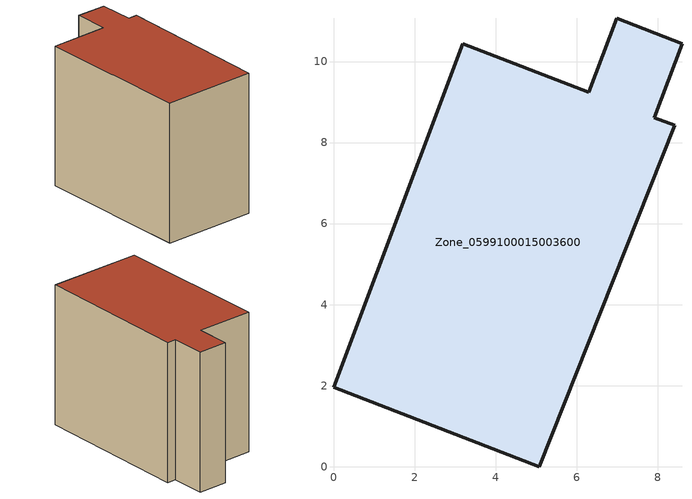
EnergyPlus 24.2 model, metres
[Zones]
Zone_0599100015003600
 floor ground (C_G): 8.42,8.43 5.08,0 0,1.96 3.19,10.44 6.3,9.25 6.99,11.07 8.6,10.44 7.92,8.62 z0.88
 wall outside (C_F): 7.92,8.62 8.6,10.44 6.99,11.07 6.3,9.25 3.19,10.44 0,1.96 5.08,0 8.42,8.43 7.92,8.62 z0.88:9.01
 roof outside (C_R): 5.08,0 8.42,8.43 7.92,8.62 8.6,10.44 6.99,11.07 6.3,9.25 3.19,10.44 0,1.96 z9.01
[BUILDING]
Pand.0599100015003600: North Axis=0; Terrain=City; Loads Convergence Tolerance Value=0.04; Temperature Convergence Tolerance Value=0.4; Solar Distribution=FullExterior; Maximum Number of Warmup Days=25; Minimum Number of Warmup Days=1
[Site:Location]
Rotterdam.The.Hague.AP_ZH_NLD Design_Conditions: Latitude=51.96; Longitude=4.45; Time Zone=1; Elevation=-4.5
[SITE:GROUNDTEMPERATURE:BUILDINGSURFACE]
18, 18, 18, 18, 18, 18, 18, 18, 18, 18, 18, 18
[MATERIAL] Thermal Absorptance=0.9; Solar Absorptance=0.7; Visible Absorptance=0.7
Name | Roughness | Thickness | Conductivity | Density | Specific Heat
G.TI.1965-1974 | MediumSmooth | 0.15 | 0.882353 | 540 | 1210
F.TI.1965-1974 | Rough | 0.3 | 0.697674 | 1920 | 840
R.TI.1965-1974 | MediumRough | 0.2 | 0.232558 | 1500 | 1000
[CONSTRUCTION]
C_G: G.TI.1965-1974
C_F: F.TI.1965-1974
C_R: R.TI.1965-1974
[ZONE]
Zone_0599100015003600: Type=1; Multiplier=1; Ceiling Height=Autocalculate; Volume=Autocalculate; Floor Area=autocalculate; Part of Total Floor Area=Yes
[ZONEINFILTRATION:DESIGNFLOWRATE]
Infil_Zone_0599100015003600: Zone or ZoneList or Space or SpaceList=Zone_0599100015003600; Schedule=AlwaysOn; Design Flow Rate Calculation Method=Flow/Area; Flow Rate per Floor Area=0.003; Constant Term Coefficient=1; Temperature Term Coefficient=0; Velocity Term Coefficient=0; Velocity Squared Term Coefficient=0
[HVACTEMPLATE:ZONE:IDEALLOADSAIRSYSTEM]
Zone_0599100015003600: Maximum Heating Supply Air Temperature=50; Minimum Cooling Supply Air Temperature=13; Maximum Heating Supply Air Humidity Ratio=0.0156; Minimum Cooling Supply Air Humidity Ratio=0.0077; Heating Limit=NoLimit; Cooling Limit=NoLimit; Dehumidification Control Type=ConstantSensibleHeatRatio; Cooling Sensible Heat Ratio=0.7; Dehumidification Setpoint=60; Humidification Control Type=None; Humidification Setpoint=30; Outdoor Air Method=None; Outdoor Air Flow Rate per Person=0.00944; Outdoor Air Flow Rate per Zone Floor Area=0; Outdoor Air Flow Rate per Zone=0; Demand Controlled Ventilation Type=None; Outdoor Air Economizer Type=NoEconomizer; Heat Recovery Type=None; Sensible Heat Recovery Effectiveness=0.7; Latent Heat Recovery Effectiveness=0.65
[ZONECONTROL:THERMOSTAT]
ThermostatControl_Zone_0599100015003600: Zone or ZoneList=Zone_0599100015003600; Control Type Schedule=DualSetpointControlType; Control 1=Thermostat_Zone_0599100015003600; Temperature Difference Between Cutout And Setpoint=0
[THERMOSTATSETPOINT:DUALSETPOINT]
Thermostat_Zone_0599100015003600: Heating Setpoint Temperature Schedule=HeatingSetpoint_Zone_0599100015003600; Cooling Setpoint Temperature Schedule=CoolingSetpoint_Zone_0599100015003600
[SCHEDULE:COMPACT]
HeatingSetpoint_Zone_0599100015003600: Through: 12/31, For: AllDays, Until: 24:00, 21
CoolingSetpoint_Zone_0599100015003600: Through: 12/31, For: AllDays, Until: 24:00, 24
DualSetpointControlType: Through: 12/31, For: AllDays, Until: 24:00, 4
AlwaysOn: Through: 12/31, For: AllDays, Until: 24:00, 1
